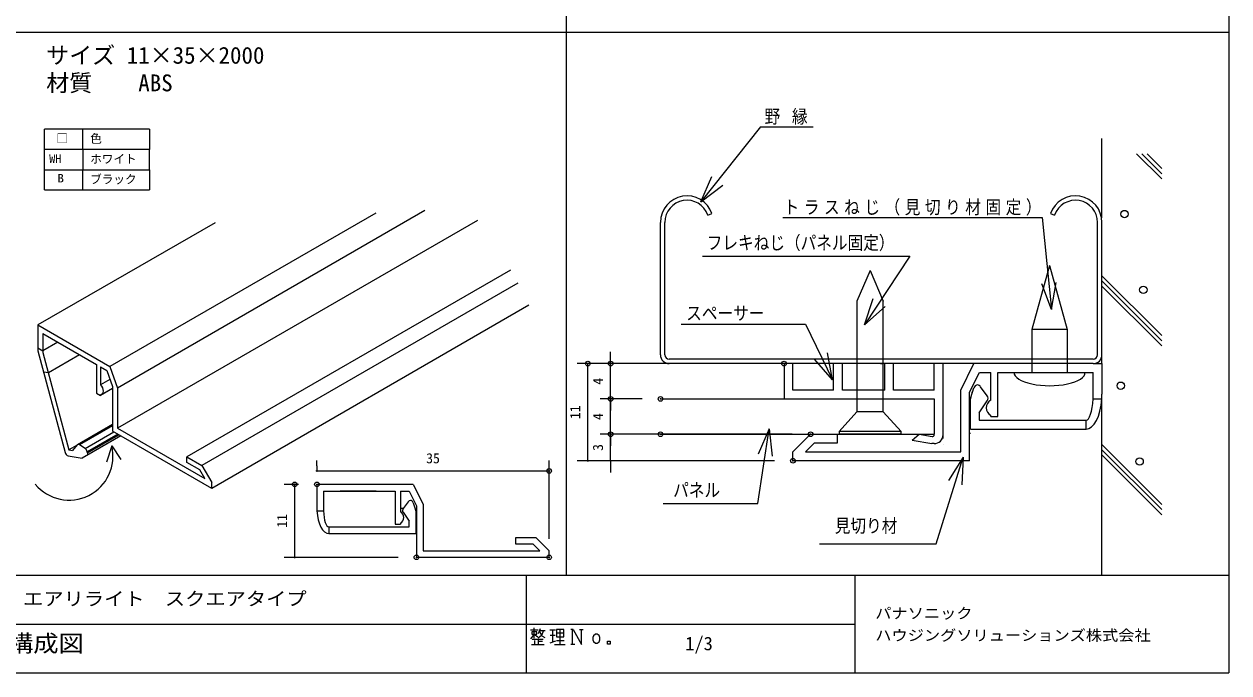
# Model space of a CAD drawing. Units: millimetres, scale not verified. Extents: x -869 to 897, y -284 to 297.
# Drawn here: x -332.3 to -70.5, y -284.3 to -143.3 of the extents above; entities that cross this region are included whole.
import ezdxf
from ezdxf.enums import TextEntityAlignment as Align

# ---------------------------------------------------------------- set-up
doc = ezdxf.new("R2010")
doc.units = ezdxf.units.MM
doc.header["$LTSCALE"] = 2
doc.header["$PDMODE"] = 32
doc.header["$PDSIZE"] = 1
doc.layers.add('0-0_0', color=7, linetype='Continuous', lineweight=18)
doc.layers.add('1-D_S_図枠', color=7, linetype='Continuous', lineweight=18)
doc.layers.add('0-6_DEFPOINTS', color=7, linetype='Continuous')
doc.layers.add('1-A_S_躯体', color=7, linetype='Continuous')
doc.styles.add('ＭＳ ゴシック', font='')
doc.styles.get('ＭＳ ゴシック').set_extended_font_data('MS Gothic')

# ---------------------------------------------------------------- blocks, each defined once
blk = doc.blocks.new('_DOTSMALL')
at = {"layer": '0-0_0'}
blk.add_line((0.062, 0), (-0.062, 0), dxfattribs=at)
blk.add_circle((0, 0), 0.0625, dxfattribs=at)
blk = doc.blocks.new('D54')
at = {"layer": '0-0_0'}
for p, q in [((6828.8, 1055.335), (6828.8, 1056.544)), ((6879.257, 1039.477), (6879.257, 1056.544)), ((6828.8, 1054.258), (6879.257, 1054.258))]:
    blk.add_line(p, q, dxfattribs=at)
at = {"layer": '0-6_DEFPOINTS'}
for p in [(6879.257, 1054.258), (6828.8, 1051.335), (6879.257, 1035.477)]:
    blk.add_point(p, dxfattribs=at)
at = {"layer": '0-0_0', "xscale": 1.856, "yscale": 1.856, "rotation": 180}
blk.add_blockref('_DOTSMALL', (6828.8, 1054.258), dxfattribs=at)
at = {"layer": '0-0_0', "xscale": 1.856, "yscale": 1.856}
blk.add_blockref('_DOTSMALL', (6879.257, 1054.258), dxfattribs=at)
at = {"layer": '0-0_0', "style": 'ＭＳ ゴシック'}
blk.add_text('35', height=2.199, dxfattribs=at).set_placement((6852.528, 1055.258), align=Align.BOTTOM_LEFT)
blk = doc.blocks.new('D55')
at = {"layer": '0-0_0'}
for p, q in [((6824.8, 1051.335), (6821.694, 1051.335)), ((6823.98, 1035.477), (6823.98, 1051.335)), ((6846.424, 1035.477), (6821.694, 1035.477))]:
    blk.add_line(p, q, dxfattribs=at)
at = {"layer": '0-6_DEFPOINTS'}
for p in [(6823.98, 1051.335), (6828.8, 1051.335), (6850.424, 1035.477)]:
    blk.add_point(p, dxfattribs=at)
at = {"layer": '0-0_0', "xscale": 1.856, "yscale": 1.856}
for p, rotation in [((6823.98, 1051.335), 90), ((6823.98, 1035.477), 270)]:
    blk.add_blockref('_DOTSMALL', p, dxfattribs=dict(at, rotation=rotation))
at = {"layer": '0-0_0', "style": 'ＭＳ ゴシック'}
blk.add_text('11', height=2.199, rotation=90, dxfattribs=at).set_placement((6822.98, 1041.906), align=Align.BOTTOM_LEFT)
blk = doc.blocks.new('D58')
at = {"layer": '0-0_0'}
for p, q in [((6892.626, 1077.582), (6892.626, 1080.122)), ((6926.318, 1077.582), (6890.34, 1077.582)), ((6892.626, 1069.907), (6892.626, 1077.582)), ((6899.455, 1069.907), (6890.34, 1069.907)), ((6892.626, 1069.907), (6892.626, 1067.367))]:
    blk.add_line(p, q, dxfattribs=at)
at = {"layer": '0-6_DEFPOINTS'}
for p in [(6892.626, 1077.582), (6930.318, 1077.582), (6903.455, 1069.907)]:
    blk.add_point(p, dxfattribs=at)
at = {"layer": '0-0_0', "xscale": 1.856, "yscale": 1.856}
for p, rotation in [((6892.626, 1077.582), 270), ((6892.626, 1069.907), 90)]:
    blk.add_blockref('_DOTSMALL', p, dxfattribs=dict(at, rotation=rotation))
at = {"layer": '0-0_0', "style": 'ＭＳ ゴシック'}
blk.add_text('4', height=2.199, rotation=90, dxfattribs=at).set_placement((6891.626, 1072.995), align=Align.BOTTOM_LEFT)
blk = doc.blocks.new('D59')
at = {"layer": '0-0_0'}
for p, q in [((6892.626, 1069.907), (6892.626, 1072.447)), ((6899.455, 1069.907), (6890.34, 1069.907)), ((6892.626, 1062.232), (6892.626, 1069.907)), ((6899.455, 1062.232), (6890.34, 1062.232)), ((6892.626, 1062.232), (6892.626, 1059.692))]:
    blk.add_line(p, q, dxfattribs=at)
at = {"layer": '0-6_DEFPOINTS'}
for p in [(6892.626, 1069.907), (6903.455, 1069.907), (6903.455, 1062.232)]:
    blk.add_point(p, dxfattribs=at)
at = {"layer": '0-0_0', "xscale": 1.856, "yscale": 1.856}
for p, rotation in [((6892.626, 1069.907), 270), ((6892.626, 1062.232), 90)]:
    blk.add_blockref('_DOTSMALL', p, dxfattribs=dict(at, rotation=rotation))
at = {"layer": '0-0_0', "style": 'ＭＳ ゴシック'}
blk.add_text('4', height=2.199, rotation=90, dxfattribs=at).set_placement((6891.626, 1065.319), align=Align.BOTTOM_LEFT)
blk = doc.blocks.new('D60')
at = {"layer": '0-0_0'}
for p, q in [((6892.626, 1062.232), (6892.626, 1064.772)), ((6932.075, 1062.232), (6890.34, 1062.232)), ((6892.626, 1056.475), (6892.626, 1062.232)), ((6928.237, 1056.475), (6890.34, 1056.475)), ((6892.626, 1056.475), (6892.626, 1053.935))]:
    blk.add_line(p, q, dxfattribs=at)
at = {"layer": '0-6_DEFPOINTS'}
for p in [(6892.626, 1062.232), (6936.075, 1062.232), (6932.237, 1056.475)]:
    blk.add_point(p, dxfattribs=at)
at = {"layer": '0-0_0', "xscale": 1.856, "yscale": 1.856}
for p, rotation in [((6892.626, 1062.232), 270), ((6892.626, 1056.475), 90)]:
    blk.add_blockref('_DOTSMALL', p, dxfattribs=dict(at, rotation=rotation))
at = {"layer": '0-0_0', "style": 'ＭＳ ゴシック'}
blk.add_text('3', height=2.199, rotation=90, dxfattribs=at).set_placement((6891.626, 1058.603), align=Align.BOTTOM_LEFT)
blk = doc.blocks.new('D61')
at = {"layer": '0-0_0'}
for p, q in [((6926.318, 1077.582), (6885.38, 1077.582)), ((6887.666, 1056.475), (6887.666, 1077.582)), ((6928.237, 1056.475), (6885.38, 1056.475))]:
    blk.add_line(p, q, dxfattribs=at)
at = {"layer": '0-6_DEFPOINTS'}
for p in [(6887.666, 1077.582), (6930.318, 1077.582), (6932.237, 1056.475)]:
    blk.add_point(p, dxfattribs=at)
at = {"layer": '0-0_0', "xscale": 1.856, "yscale": 1.856}
for p, rotation in [((6887.666, 1077.582), 90), ((6887.666, 1056.475), 270)]:
    blk.add_blockref('_DOTSMALL', p, dxfattribs=dict(at, rotation=rotation))
at = {"layer": '0-0_0', "style": 'ＭＳ ゴシック'}
blk.add_text('11', height=2.199, rotation=90, dxfattribs=at).set_placement((6886.666, 1065.529), align=Align.BOTTOM_LEFT)

msp = doc.modelspace()

# ---------------------------------------------------------------- linework, layer by layer
at = {"layer": '0-0_0'}
for p, q in [((-327.888, -179.314), (-327.888, -166.079)), ((-309.279, -166.079), (-327.888, -166.079)), ((-305.109, -166.079), (-323.718, -166.079)), ((-319.548, -170.49), (-319.548, -166.079)), ((-305.109, -166.079), (-305.109, -170.49)), ((-172.341, -165.624), (-160.883, -165.624)), ((-98.103, -185.347), (-98.103, -168.145)), ((-309.279, -170.49), (-327.888, -170.49)), ((-305.109, -170.49), (-323.718, -170.49)), ((-319.548, -170.49), (-319.548, -174.902)), ((-305.109, -174.902), (-305.109, -170.49)), ((-327.888, -174.902), (-305.109, -174.902)), ((-319.548, -179.314), (-319.548, -174.902)), ((-305.109, -174.902), (-305.109, -179.314)), ((-327.888, -179.314), (-305.109, -179.314)), ((-185.299, -181.856), (-180.47, -178.296)), ((-255.896, -184.333), (-313.676, -217.689)), ((-245.251, -183.795), (-312.058, -222.361)), ((-183.762, -184.76), (-182.856, -184.442)), ((-167.43, -185.266), (-111.094, -185.266)), ((-109.292, -184.442), (-108.387, -184.76)), ((-290.802, -186.421), (-329.321, -208.657)), ((-233.812, -185.912), (-312.058, -231.083)), ((-194.045, -215.129), (-194.045, -186.347)), ((-193.086, -215.129), (-193.086, -186.347)), ((-99.063, -215.129), (-99.063, -186.347)), ((-98.103, -215.129), (-98.103, -186.347)), ((-184.89, -193.723), (-139.876, -193.723)), ((-109.477, -195.719), (-113.317, -209.624)), ((-109.477, -195.719), (-105.637, -209.624)), ((-226.672, -196.739), (-296.952, -237.311)), ((-148.489, -196.791), (-151.354, -203.502)), ((-148.489, -196.791), (-145.625, -203.502)), ((-225.054, -199.542), (-293.715, -239.18)), ((-109.048, -205.318), (-108.091, -199.395)), ((-151.354, -203.502), (-151.354, -227.564)), ((-145.625, -227.564), (-145.625, -203.502)), ((-222.646, -204.381), (-291.557, -244.163)), ((-149.697, -208.592), (-145.207, -204.612)), ((-329.321, -208.657), (-313.676, -217.689)), ((-189.528, -208.455), (-162.519, -208.455)), ((-328.242, -210.526), (-328.242, -214.658)), ((-109.477, -209.624), (-113.317, -209.624)), ((-113.317, -209.624), (-113.317, -218.967)), ((-105.637, -209.624), (-109.477, -209.624)), ((-105.637, -209.624), (-105.637, -218.967)), ((-329.321, -213.618), (-329.321, -213.641)), ((-329.321, -213.641), (-328.242, -214.264)), ((-325.005, -212.395), (-328.242, -214.264)), ((-328.242, -214.658), (-322.603, -235.802)), ((-98.103, -217.048), (-98.103, -214.129)), ((-320.266, -215.13), (-327.069, -219.058)), ((-100.022, -216.088), (-192.126, -216.088)), ((-100.022, -217.048), (-192.126, -217.048)), ((-167.181, -217.048), (-167.181, -224.723)), ((-165.263, -222.804), (-165.263, -217.048)), ((-156.654, -220.596), (-157.777, -214.702)), ((-156.436, -222.804), (-156.436, -217.048)), ((-146.266, -217.048), (-145.882, -217.048)), ((-145.307, -222.804), (-145.307, -217.048)), ((-134.561, -222.804), (-134.561, -217.048)), ((-132.642, -232.517), (-132.642, -217.048)), ((-128.805, -222.804), (-125.926, -217.048)), ((-98.103, -217.048), (-98.103, -223.723)), ((-327.069, -219.058), (-328.083, -218.898)), ((-315.726, -217.751), (-315.726, -221.656)), ((-313.676, -217.689), (-312.058, -222.361)), ((-122.281, -224.98), (-122.281, -218.967)), ((-117.223, -218.967), (-101.731, -218.967)), ((-100.022, -224.723), (-100.022, -218.967)), ((-313.677, -220.473), (-315.726, -221.656)), ((-313.137, -222.486), (-315.726, -223.981)), ((-315.503, -223.745), (-313.137, -222.379)), ((-312.058, -222.361), (-312.058, -231.083)), ((-126.626, -224.416), (-125.934, -222.341)), ((-123.043, -224.022), (-124.469, -222.077)), ((-315.726, -223.814), (-315.726, -223.981)), ((-194.045, -224.723), (-134.561, -224.723)), ((-156.436, -222.804), (-165.263, -222.804)), ((-134.561, -224.723), (-134.561, -232.398)), ((-128.805, -236.236), (-128.805, -222.804)), ((-126.675, -231.279), (-126.675, -224.719)), ((-126.254, -223.3), (-126.428, -223.3)), ((-126.037, -222.651), (-126.103, -222.651)), ((-124.756, -227.723), (-123.019, -225.122)), ((-100.022, -224.723), (-98.103, -224.723)), ((-98.103, -263.06), (-98.103, -223.723)), ((-155.209, -231.815), (-151.354, -227.564)), ((-145.625, -227.564), (-151.354, -227.564)), ((-126.886, -225.375), (-126.675, -225.375)), ((-126.675, -225.678), (-126.886, -225.678)), ((-124.756, -227.723), (-124.756, -229.36)), ((-313.137, -230.29), (-320.718, -234.667)), ((-124.756, -229.36), (-101.538, -229.36)), ((-122.281, -228.561), (-122.281, -228.304)), ((-311.327, -232.75), (-319.7, -237.584)), ((-291.557, -244.163), (-313.137, -231.706)), ((-312.058, -231.083), (-293.083, -242.036)), ((-194.045, -232.398), (-134.561, -232.398)), ((-170.431, -231.235), (-172.833, -236.733)), ((-165.263, -236.236), (-161.425, -232.398)), ((-155.668, -232.398), (-155.668, -234.317)), ((-155.209, -231.815), (-155.209, -232.364)), ((-141.769, -231.815), (-155.209, -231.815)), ((-141.769, -232.364), (-155.209, -232.364)), ((-141.769, -232.364), (-155.209, -232.364)), ((-139.358, -233.669), (-137.846, -232.398)), ((-137.846, -232.398), (-135.011, -232.895)), ((-134.561, -232.517), (-134.561, -232.398)), ((-132.642, -233.358), (-132.642, -232.517)), ((-126.675, -232.239), (-126.886, -232.239)), ((-320.836, -234.781), (-322.603, -235.802)), ((-320.785, -234.723), (-321.822, -235.925)), ((-319.084, -235.518), (-320.302, -234.726)), ((-313.294, -234.938), (-314.465, -238.469)), ((-313.294, -234.938), (-311.337, -237.868)), ((-160.63, -234.317), (-162.549, -236.236)), ((-155.668, -234.317), (-160.63, -234.317)), ((-139.358, -233.692), (-139.358, -233.669)), ((-139.358, -233.692), (-135.112, -234.436)), ((-134.561, -234.436), (-135.112, -234.436)), ((-132.642, -234.651), (-132.642, -234.628)), ((-322.741, -237.106), (-319.7, -237.584)), ((-322.603, -235.802), (-321.822, -235.925)), ((-318.68, -236.994), (-319.7, -237.584)), ((-318.555, -236.413), (-318.612, -236.199)), ((-296.952, -237.311), (-293.715, -239.18)), ((-296.952, -238.557), (-296.952, -237.311)), ((-165.263, -238.155), (-165.263, -236.236)), ((-126.886, -238.155), (-165.263, -238.155)), ((-162.549, -236.236), (-128.805, -236.236)), ((-128.281, -237.374), (-131.488, -242.445)), ((-294.162, -240.167), (-296.952, -238.557)), ((-293.083, -242.036), (-294.162, -240.167)), ((-293.715, -239.18), (-291.557, -242.917)), ((-268.7, -239.295), (-268.7, -240.257)), ((-291.557, -244.163), (-291.557, -242.917)), ((-247.796, -243.295), (-245.634, -247.62)), ((-267.258, -244.737), (-267.258, -249.062)), ((-255.825, -244.737), (-263.646, -244.737)), ((-250.535, -244.737), (-250.535, -249.255)), ((-247.025, -244.737), (-247.076, -244.737)), ((-247.025, -244.838), (-247.025, -244.737)), ((-250.04, -248.534), (-250.535, -248.534)), ((-248.892, -247.074), (-249.963, -248.535)), ((-247.78, -246.551), (-247.791, -246.551)), ((-247.791, -247.272), (-247.271, -248.831)), ((-245.634, -247.62), (-245.634, -257.712)), ((-193.484, -247.468), (-172.886, -247.468)), ((-249.981, -249.361), (-248.676, -251.315)), ((-248.676, -252.546), (-248.676, -251.315)), ((-247.234, -249.059), (-247.234, -253.987)), ((-266.119, -252.546), (-248.676, -252.546)), ((-266.119, -252.546), (-266.119, -253.987)), ((-250.535, -251.752), (-250.535, -251.945)), ((-247.076, -253.267), (-247.234, -253.267)), ((-266.119, -253.987), (-247.234, -253.987)), ((-225.451, -254.828), (-221.126, -254.828)), ((-225.451, -256.27), (-225.451, -254.828)), ((-221.723, -256.27), (-225.451, -256.27)), ((-220.282, -257.712), (-221.723, -256.27)), ((-221.126, -254.828), (-218.243, -257.712)), ((-159.518, -256.198), (-134.147, -256.198)), ((-218.243, -259.153), (-247.076, -259.153)), ((-245.634, -257.712), (-220.282, -257.712)), ((-218.243, -259.153), (-218.243, -257.712))]:
    msp.add_line(p, q, dxfattribs=at)
at = {"layer": '0-0_0', "color": 3}
for p, q in [((-100.022, -217.048), (-98.103, -217.048)), ((-869.079, -263.06), (-70.519, -263.06)), ((-223.239, -263.06), (-223.239, -284.27)), ((-151.829, -263.06), (-151.829, -284.27)), ((-375.039, -273.66), (-151.829, -273.66)), ((-221.459, -276.74), (-221.459, -274.47)), ((-220.589, -275.67), (-220.089, -274.61)), ((-216.649, -274.81), (-216.649, -276.41)), ((-215.049, -274.81), (-216.649, -274.81)), ((-215.849, -278.08), (-215.849, -274.81)), ((-215.049, -276.41), (-215.049, -274.81)), ((-213.039, -274.81), (-213.539, -274.81)), ((-213.139, -278.01), (-213.139, -274.81)), ((-213.039, -274.81), (-211.239, -278.08)), ((-211.639, -274.81), (-210.839, -274.81)), ((-211.239, -278.08), (-211.239, -274.81)), ((-222.259, -274.94), (-220.659, -274.94)), ((-221.459, -275.87), (-222.259, -276.88)), ((-222.029, -275.34), (-222.029, -275.87)), ((-220.889, -275.34), (-222.029, -275.34)), ((-222.029, -275.87), (-220.889, -275.87)), ((-221.959, -276.94), (-219.519, -276.94)), ((-220.729, -276.48), (-221.459, -275.94)), ((-221.329, -278.08), (-221.329, -277.21)), ((-220.889, -275.87), (-220.889, -275.34)), ((-219.919, -276.14), (-220.659, -276.74)), ((-220.659, -276.94), (-220.659, -278.08)), ((-219.719, -277.48), (-220.659, -277.48)), ((-220.319, -275.07), (-219.119, -275.07)), ((-219.789, -276.28), (-220.259, -275.34)), ((-219.459, -275.07), (-219.919, -276.14)), ((-219.119, -276.68), (-219.789, -276.28)), ((-218.089, -274.94), (-216.879, -274.94)), ((-216.919, -276.14), (-218.019, -276.14)), ((-218.019, -277.75), (-216.819, -277.28)), ((-217.489, -274.94), (-217.489, -277.55)), ((-215.049, -275.61), (-216.649, -275.61)), ((-216.649, -276.41), (-215.049, -276.41)), ((-216.649, -277.21), (-214.979, -277.21)), ((-208.569, -276.21), (-208.729, -276.61)), ((-208.729, -276.61), (-208.729, -277.08)), ((-208.729, -277.08), (-208.569, -277.48)), ((-208.199, -275.87), (-208.569, -276.21)), ((-208.569, -277.48), (-208.169, -277.81)), ((-207.769, -275.87), (-208.199, -275.87)), ((-207.399, -276.14), (-207.769, -275.87)), ((-207.229, -276.61), (-207.399, -276.14)), ((-207.399, -277.54), (-207.229, -277.08)), ((-207.229, -277.08), (-207.229, -276.61)), ((-205.559, -277.4), (-204.959, -277.4)), ((-205.559, -278.01), (-205.559, -277.4)), ((-204.959, -277.4), (-204.959, -278.01)), ((-222.089, -278.08), (-219.289, -278.08)), ((-217.079, -278.08), (-214.749, -278.08)), ((-213.539, -278.01), (-212.679, -278.01)), ((-208.169, -277.81), (-207.769, -277.81)), ((-207.769, -277.81), (-207.399, -277.54)), ((-204.959, -278.01), (-205.559, -278.01))]:
    msp.add_line(p, q, dxfattribs=at)
at = {"layer": '0-0_0', "color": 8}
for p, q in [((-98.361, -216.088), (-98.103, -216.088)), ((-313.137, -230.589), (-320.302, -234.726)), ((-319.084, -235.518), (-312.809, -231.895)), ((-311.328, -232.75), (-318.68, -236.994)), ((-311.982, -232.372), (-318.612, -236.199)), ((-318.555, -236.413), (-311.768, -232.496))]:
    msp.add_line(p, q, dxfattribs=at)
at = {"layer": '0-0_0'}
for points in [[(-172.341, -165.624), (-185.299, -181.856), (-182.897, -176.358)], [(-111.094, -185.266), (-109.048, -205.318), (-111.181, -199.71)], [(-139.876, -193.723), (-149.697, -208.592), (-147.799, -202.9)], [(-329.321, -208.657), (-329.321, -214.255), (-323.433, -236.335)], [(-162.519, -208.455), (-156.654, -220.596), (-160.573, -216.053)], [(-328.242, -210.526), (-316.589, -217.253), (-316.589, -223.483), (-315.726, -223.981)], [(-145.307, -222.804), (-154.517, -222.804), (-154.517, -217.048)], [(-134.561, -222.804), (-143.388, -222.804), (-143.388, -217.048)], [(-315.726, -217.751), (-314.343, -218.55), (-313.137, -222.032), (-313.137, -231.706)], [(-126.886, -238.155), (-126.886, -223.257), (-124.741, -218.967), (-122.281, -218.967)], [(-122.281, -228.561), (-120.746, -228.561), (-120.746, -218.967), (-100.022, -218.967)], [(-315.726, -221.656), (-315.503, -221.983), (-315.331, -222.34), (-315.223, -222.703), (-315.187, -223.047), (-315.223, -223.348), (-315.331, -223.586), (-315.503, -223.745), (-315.726, -223.814)], [(-141.769, -232.364), (-141.769, -231.815), (-145.625, -227.564)], [(-126.675, -231.279), (-101.538, -231.279), (-101.538, -229.36)], [(-172.886, -247.468), (-170.431, -231.235), (-169.762, -237.198)], [(-134.147, -256.198), (-128.281, -237.374), (-128.523, -243.369)], [(-247.796, -243.295), (-268.7, -243.295), (-268.7, -249.062), (-267.258, -249.062)], [(-267.258, -244.737), (-251.689, -244.737), (-251.689, -251.945), (-250.535, -251.945)], [(-250.535, -244.737), (-248.687, -244.737), (-247.076, -247.961), (-247.076, -259.153)]]:
    msp.add_lwpolyline(points, dxfattribs=at)
for centre, radius, start, end in [((-188.288, -186.347), 5.756, 19.31728, 180), ((-103.86, -186.347), 5.756, 0, 160.68272), ((-188.288, -186.347), 4.797, 19.31728, 180), ((-103.86, -186.347), 4.797, 0, 160.68272), ((-192.126, -215.129), 1.919, 180, 270), ((-192.126, -215.129), 0.959, 180, 270), ((-100.022, -215.129), 0.959, 270, 0), ((-100.022, -215.129), 1.919, 270, 0), ((-125.024, -222.644), 0.959, 96.53146, 161.56505), ((-125.242, -222.644), 0.959, 36.25384, 83.46854), ((-125.715, -224.719), 0.959, 161.56505, 180), ((-121.321, -226.642), 1.919, 120, 240), ((-123.816, -224.589), 0.959, 326.25384, 36.25384), ((-134.945, -232.517), 0.384, 260.06081, 0), ((-134.561, -232.517), 1.919, 270, 0), ((-322.556, -237.186), 9.531, 219.61069, 13.64165), ((-320.545, -234.991), 0.36, 47.49741, 131.95299), ((-319.785, -236.508), 1.213, 14.75986, 54.73535), ((-322.413, -236.116), 1.043, 192.09872, 251.63772), ((-319.016, -236.618), 0.504, 311.72669, 23.9242), ((-249.382, -248.961), 0.721, 143.74616, 213.74616), ((-248.31, -247.5), 0.721, 96.53146, 143.74616), ((-248.474, -247.5), 0.721, 18.43495, 83.46854), ((-251.256, -250.503), 1.442, 300, 60), ((-247.955, -249.059), 0.721, 0, 18.43495), ((-266.082, -251.885), 0.662, 266.78993, 273.21007), ((-266.068, -251.997), 1.991, 268.53321, 271.46679)]:
    msp.add_arc(centre, radius, start, end, dxfattribs=at)
for centre, major_axis, ratio, start_param, end_param in [((-109.477, -218.967), (-7.746, 0), 0.371816, 6.2831853, 9.424778), ((-101.615, -223.023), (-0.077, 8.256), 0.433041, 3.1335083, 4.5009363), ((-101.489, -223.429), (0.049, 5.931), 0.255094, 3.1415927, 4.4945784), ((-265.998, -248.354), (0.121, 5.634), 0.48107, 1.707136, 3.1622416), ((-266.013, -248.42), (0.106, 4.126), 0.301567, 1.734794, 3.157076)]:
    msp.add_ellipse(centre, major_axis=major_axis, ratio=ratio, start_param=start_param, end_param=end_param, dxfattribs=at)
at = {"layer": '1-A_S_躯体'}
for p, q in [((-85.093, -176.915), (-90.566, -171.441)), ((-85.093, -175.784), (-89.435, -171.441)), ((-85.093, -174.652), (-88.303, -171.441)), ((-85.093, -210.951), (-98.103, -197.94)), ((-98.103, -199.072), (-85.093, -212.082)), ((-85.093, -213.214), (-98.103, -200.203)), ((-85.093, -247.652), (-98.103, -234.641)), ((-98.103, -235.773), (-85.093, -248.784)), ((-85.093, -249.915), (-98.103, -236.904))]:
    msp.add_line(p, q, dxfattribs=at)
for centre in [(-93.221, -184.54), (-89.116, -201.018), (-94.021, -221.849), (-89.916, -238.327)]:
    msp.add_circle(centre, 0.8, dxfattribs=at)
at = {"layer": '1-D_S_図枠'}
for p, q in [((-214.52, -5), (-214.52, -263.06)), ((-334.782, -145.028), (-214.223, -145.028)), ((-218.198, -145.028), (-89.198, -145.028)), ((-214.52, -145.028), (-70.519, -145.028)), ((-869.079, -284.27), (-70.519, -284.27))]:
    msp.add_line(p, q, dxfattribs=at)
msp.add_lwpolyline([(-869.079, 282.9), (-70.519, 282.9), (-70.519, -284.27)], dxfattribs=at)

# ---------------------------------------------------------------- block references
at = {"layer": '0-0_0'}
for name in ['D58', 'D61', 'D59', 'D60', 'D54', 'D55']:
    msp.add_blockref(name, (-7097.5, -1294.63), dxfattribs=at)

# ---------------------------------------------------------------- texts
at = {"layer": '0-0_0', "style": 'ＭＳ ゴシック'}
for s, height, width, p in [('フレキねじ（パネル固定）', 2.933, 0.85, (-183.992, -193.126)), ('スペーサー', 2.933, 0.85, (-188.457, -208.429)), ('パネル', 2.933, 0.85, (-191.287, -246.878)), ('見切り材', 2.933, 0.85, (-156.161, -254.627)), ('不燃軽量天井材\u3000エアリライト\u3000スクエアタイプ', 2.933, 1.1, (-367.76, -270.496)), ('パナソニック', 2.346, 1.1, (-147.36, -273.185)), ('ハウジングソリューションズ株式会社', 2.346, 1.1, (-147.36, -277.985)), ('基本構成図', 3.666, 1.1, (-346.844, -280.785))]:
    msp.add_text(s, height=height, dxfattribs=dict(at, width=width)).set_placement(p, align=Align.BOTTOM_LEFT)
msp.add_text('1/3', height=2.933, dxfattribs=at).set_placement((-188.659, -280.228), align=Align.BOTTOM_LEFT)
at = {"layer": '0-0_0', "char_height": 2.933, "attachment_point": 7, "style": 'ＭＳ ゴシック'}
for s, insert in [('\\T1.75;\\W0.85;野縁', (-171.433, -165.13)), ('\\T1.29;\\W0.85;トラスねじ（見切り材固定）', (-167.284, -184.886))]:
    msp.add_mtext(s, dxfattribs=dict(at, insert=insert))
at = {"layer": '1-D_S_図枠', "style": 'ＭＳ ゴシック'}
for s, height, p in [('サイズ 11×35×2000', 3.666, (-327.531, -152.972)), ('材質\u3000\u3000ABS', 3.666, (-327.531, -158.972)), ('□', 1.848, (-325.326, -169.603)), ('色', 1.848, (-317.974, -169.648)), ('ホワイト', 1.848, (-317.974, -174.06)), ('ブラック', 1.848, (-317.974, -178.472))]:
    msp.add_text(s, height=height, dxfattribs=at).set_placement(p, align=Align.BOTTOM_LEFT)
for s, width, p in [('WH', 1.05, (-326.886, -173.974)), ('B', 1.15, (-325.118, -178.239))]:
    msp.add_text(s, height=1.848, dxfattribs=dict(at, width=width)).set_placement(p, align=Align.BOTTOM_LEFT)

doc.saveas('drawing.dxf')
